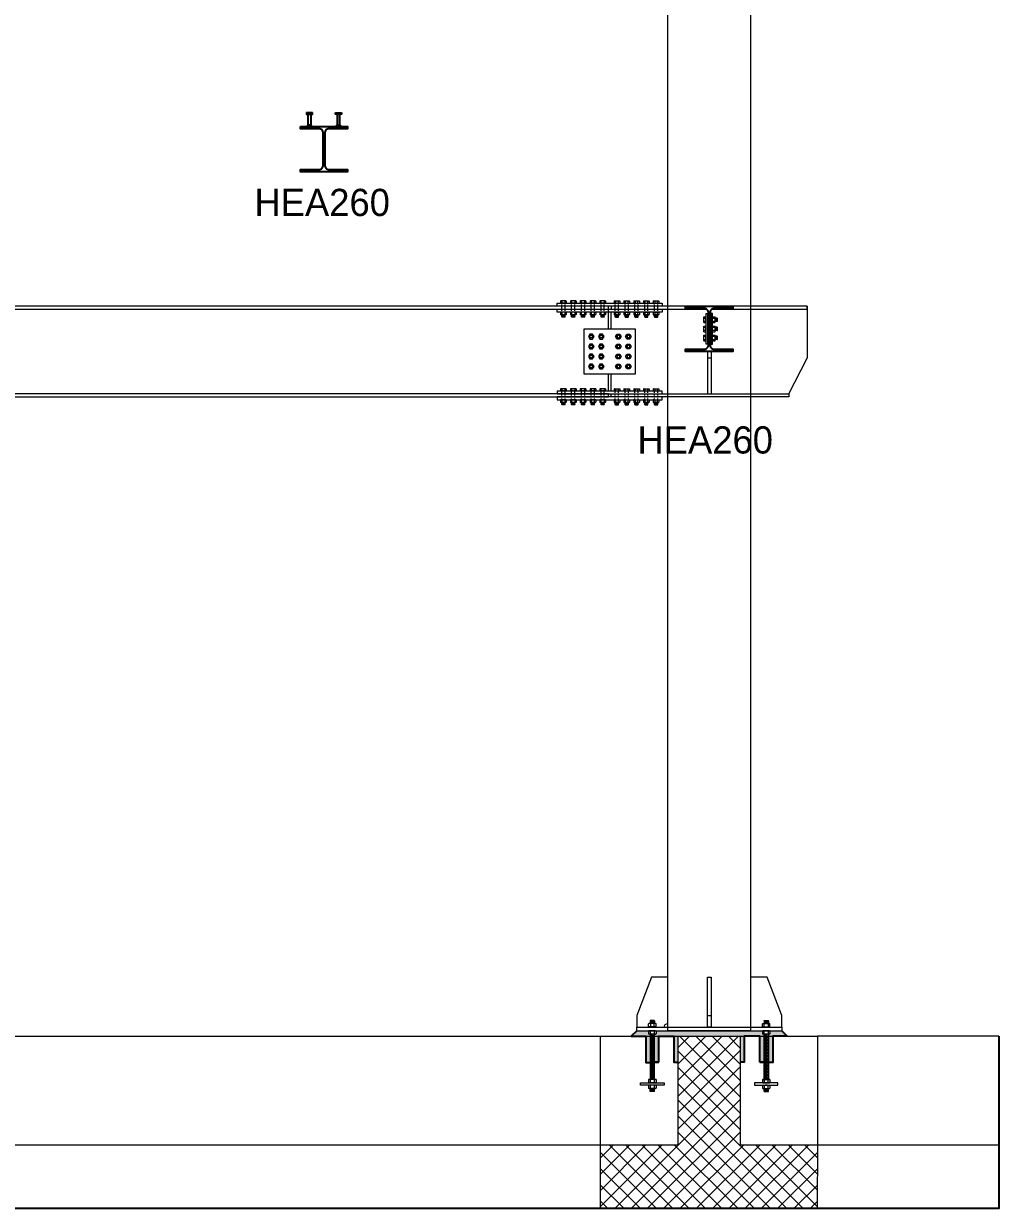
# Model space of a CAD drawing. Header units: millimetres. Extents: x -6949 to 549764, y -83146 to 127128.
# Drawn here: x 440882 to 446264, y 37576 to 44112 of the extents above; entities that cross this region are included whole.
import ezdxf

# ---------------------------------------------------------------- set-up
doc = ezdxf.new("R2010")
doc.units = ezdxf.units.MM
doc.linetypes.add('Tratto', pattern=[6.35, 3.175, -3.175])
for name, color, linetype, lineweight in [('bulloni', 5, 'Continuous', 9), ('fonda', 7, 'Continuous', 18), ('piastra', 6, 'Continuous', 18), ('S-BEAM', 5, 'Continuous', 18), ('S-COLS', 7, 'Continuous', 18), ('S20', 7, 'Continuous', 25), ('SEZIONI acciaio - Steel sections', 7, 'Continuous', 25), ('solaio2', 7, 'Continuous', 9)]:
    doc.layers.add(name, color=color, linetype=linetype, lineweight=lineweight)
doc.layers.add('PIOLO', color=4, linetype='Continuous')
doc.layers.add('quote', color=7, linetype='Continuous', lineweight=5, true_color=0x383838)
doc.styles.get("Standard").update_dxf_attribs({"font": ''})
doc.styles.get('Standard').set_extended_font_data('Bahnschrift Light')

# ---------------------------------------------------------------- blocks, each defined once
blk = doc.blocks.new('*U1572')
at = {"layer": 'bulloni'}
blk.add_lwpolyline([(-15.6, 0), (-7.8, -13.5), (7.8, -13.5), (15.6, 0), (7.8, 13.5), (-7.8, 13.5)], close=True, dxfattribs=at)
for radius in [9, 7.88]:
    blk.add_circle((0, 0), radius, dxfattribs=at)
blk = doc.blocks.new('*U1573')
at = {"color": 0, "linetype": 'ByBlock', "lineweight": -2, "transparency": 16777216}
for p in [(0, 0), (55, 0), (0, -55), (55, -55), (0, -110), (55, -110), (0, -165), (55, -165)]:
    blk.add_blockref('*U1572', p, dxfattribs=at)
blk = doc.blocks.new('*U1576')
at = {"layer": 'bulloni'}
blk.add_lwpolyline([(-15.6, 0), (-7.8, -13.5), (7.8, -13.5), (15.6, 0), (7.8, 13.5), (-7.8, 13.5)], close=True, dxfattribs=at)
for radius in [9, 7.88]:
    blk.add_circle((0, 0), radius, dxfattribs=at)
blk = doc.blocks.new('*U1577')
at = {"color": 0, "linetype": 'ByBlock', "lineweight": -2, "transparency": 16777216}
for p in [(0, 0), (55, 0), (0, -55), (55, -55), (0, -110), (55, -110), (0, -165), (55, -165)]:
    blk.add_blockref('*U1576', p, dxfattribs=at)
blk = doc.blocks.new('*U1578')
at = {"layer": 'bulloni'}
for p, q in [((-13.7, 44.3), (-15.6, 43.1)), ((-15.6, 43.1), (-15.6, 32.8)), ((15.6, 32.8), (-15.6, 32.8)), ((13.7, 44.3), (-13.7, 44.3)), ((-12.5, 32.8), (-12.5, 32.3)), ((12.5, 32.3), (-12.5, 32.3)), ((-7.8, 32.8), (-7.8, 43.1)), ((7.8, 43.1), (7.8, 32.8)), ((12.5, 32.8), (12.5, 32.3)), ((13.7, 44.3), (15.6, 43.1)), ((15.6, 43.1), (15.6, 32.8)), ((-13.7, -16.7), (-15.6, -17.9)), ((-15.6, -17.9), (-15.6, -30.4)), ((-13.7, -31.7), (-15.6, -30.4)), ((13.7, -16.7), (-13.7, -16.7)), ((13.7, -31.7), (-13.7, -31.7)), ((-9, -43.3), (-9, -31.7)), ((-8, -44.3), (-9, -43.3)), ((9, -43.3), (-9, -43.3)), ((8, -44.3), (-8, -44.3)), ((-7.8, -30.4), (-7.8, -17.9)), ((-6.5, -34.4), (6.5, -33.7)), ((-6.5, -39.4), (6.5, -38.7)), ((-5, -36.8), (5, -36.3)), ((-5, -41.8), (5, -41.3)), ((7.8, -17.9), (7.8, -30.4)), ((9, -43.3), (8, -44.3)), ((9, -43.3), (9, -31.7)), ((13.7, -16.7), (15.6, -17.9)), ((13.7, -31.7), (15.6, -30.4)), ((15.6, -17.9), (15.6, -30.4))]:
    blk.add_line(p, q, dxfattribs=at)
at = {"layer": 'bulloni', "linetype": 'Tratto'}
for points in [[(-9, -16.7), (-9, 31.3)], [(9, -16.7), (9, 31.3)]]:
    blk.add_lwpolyline(points, dxfattribs=at)
at = {"layer": 'bulloni'}
for centre, radius, start, end in [((-11.7, 37.6), 6.67, 54.26215, 125.73785), ((-10, 31.3), 1, 0, 90), ((0, 19.5), 24.8, 71.68582, 108.31418), ((11.7, 37.6), 6.67, 54.26215, 125.73785), ((10, 31.3), 1, 90, 180), ((-11.7, -23.4), 6.67, 54.26215, 125.73785), ((-11.7, -25), 6.67, 234.26215, 305.73785), ((0, -41.5), 24.8, 71.68582, 108.31418), ((0, -6.9), 24.8, 251.68582, 288.31418), ((11.7, -23.4), 6.67, 54.26215, 125.73785), ((11.7, -25), 6.67, 234.26215, 305.73785)]:
    blk.add_arc(centre, radius, start, end, dxfattribs=at)
blk = doc.blocks.new('*U1562')
at = {"color": 0, "linetype": 'ByBlock', "lineweight": -2, "transparency": 16777216}
for p in [(0, 0), (54, 0), (108, 0), (162, 0), (216, 0)]:
    blk.add_blockref('*U1578', p, dxfattribs=at)
blk = doc.blocks.new('*U1563')
at = {"layer": 'bulloni'}
for p, q in [((-13.7, 44.3), (-15.6, 43.1)), ((-15.6, 43.1), (-15.6, 32.8)), ((15.6, 32.8), (-15.6, 32.8)), ((13.7, 44.3), (-13.7, 44.3)), ((-12.5, 32.8), (-12.5, 32.3)), ((12.5, 32.3), (-12.5, 32.3)), ((-7.8, 32.8), (-7.8, 43.1)), ((7.8, 43.1), (7.8, 32.8)), ((12.5, 32.8), (12.5, 32.3)), ((13.7, 44.3), (15.6, 43.1)), ((15.6, 43.1), (15.6, 32.8)), ((-13.7, -16.7), (-15.6, -17.9)), ((-15.6, -17.9), (-15.6, -30.4)), ((-13.7, -31.7), (-15.6, -30.4)), ((13.7, -16.7), (-13.7, -16.7)), ((13.7, -31.7), (-13.7, -31.7)), ((-9, -43.3), (-9, -31.7)), ((-8, -44.3), (-9, -43.3)), ((9, -43.3), (-9, -43.3)), ((8, -44.3), (-8, -44.3)), ((-7.8, -30.4), (-7.8, -17.9)), ((-6.5, -34.4), (6.5, -33.7)), ((-6.5, -39.4), (6.5, -38.7)), ((-5, -36.8), (5, -36.3)), ((-5, -41.8), (5, -41.3)), ((7.8, -17.9), (7.8, -30.4)), ((9, -43.3), (8, -44.3)), ((9, -43.3), (9, -31.7)), ((13.7, -16.7), (15.6, -17.9)), ((13.7, -31.7), (15.6, -30.4)), ((15.6, -17.9), (15.6, -30.4))]:
    blk.add_line(p, q, dxfattribs=at)
at = {"layer": 'bulloni', "linetype": 'Tratto'}
for points in [[(-9, -16.7), (-9, 31.3)], [(9, -16.7), (9, 31.3)]]:
    blk.add_lwpolyline(points, dxfattribs=at)
at = {"layer": 'bulloni'}
for centre, radius, start, end in [((-11.7, 37.6), 6.67, 54.26215, 125.73785), ((-10, 31.3), 1, 0, 90), ((0, 19.5), 24.8, 71.68582, 108.31418), ((11.7, 37.6), 6.67, 54.26215, 125.73785), ((10, 31.3), 1, 90, 180), ((-11.7, -23.4), 6.67, 54.26215, 125.73785), ((-11.7, -25), 6.67, 234.26215, 305.73785), ((0, -41.5), 24.8, 71.68582, 108.31418), ((0, -6.9), 24.8, 251.68582, 288.31418), ((11.7, -23.4), 6.67, 54.26215, 125.73785), ((11.7, -25), 6.67, 234.26215, 305.73785)]:
    blk.add_arc(centre, radius, start, end, dxfattribs=at)
blk = doc.blocks.new('*U1569')
at = {"color": 0, "linetype": 'ByBlock', "lineweight": -2, "transparency": 16777216}
for p in [(0, 0), (54, 0), (108, 0), (162, 0), (216, 0)]:
    blk.add_blockref('*U1563', p, dxfattribs=at)
blk = doc.blocks.new('*U1579')
at = {"layer": 'bulloni'}
for p, q in [((-13.7, 44.3), (-15.6, 43.1)), ((-15.6, 43.1), (-15.6, 32.8)), ((15.6, 32.8), (-15.6, 32.8)), ((13.7, 44.3), (-13.7, 44.3)), ((-12.5, 32.8), (-12.5, 32.3)), ((12.5, 32.3), (-12.5, 32.3)), ((-7.8, 32.8), (-7.8, 43.1)), ((7.8, 43.1), (7.8, 32.8)), ((12.5, 32.8), (12.5, 32.3)), ((13.7, 44.3), (15.6, 43.1)), ((15.6, 43.1), (15.6, 32.8)), ((-13.7, -16.7), (-15.6, -17.9)), ((-15.6, -17.9), (-15.6, -30.4)), ((-13.7, -31.7), (-15.6, -30.4)), ((13.7, -16.7), (-13.7, -16.7)), ((13.7, -31.7), (-13.7, -31.7)), ((-9, -43.3), (-9, -31.7)), ((-8, -44.3), (-9, -43.3)), ((9, -43.3), (-9, -43.3)), ((8, -44.3), (-8, -44.3)), ((-7.8, -30.4), (-7.8, -17.9)), ((-6.5, -34.4), (6.5, -33.7)), ((-6.5, -39.4), (6.5, -38.7)), ((-5, -36.8), (5, -36.3)), ((-5, -41.8), (5, -41.3)), ((7.8, -17.9), (7.8, -30.4)), ((9, -43.3), (8, -44.3)), ((9, -43.3), (9, -31.7)), ((13.7, -16.7), (15.6, -17.9)), ((13.7, -31.7), (15.6, -30.4)), ((15.6, -17.9), (15.6, -30.4))]:
    blk.add_line(p, q, dxfattribs=at)
at = {"layer": 'bulloni', "linetype": 'Tratto'}
for points in [[(-9, -16.7), (-9, 31.3)], [(9, -16.7), (9, 31.3)]]:
    blk.add_lwpolyline(points, dxfattribs=at)
at = {"layer": 'bulloni'}
for centre, radius, start, end in [((-11.7, 37.6), 6.67, 54.26215, 125.73785), ((-10, 31.3), 1, 0, 90), ((0, 19.5), 24.8, 71.68582, 108.31418), ((11.7, 37.6), 6.67, 54.26215, 125.73785), ((10, 31.3), 1, 90, 180), ((-11.7, -23.4), 6.67, 54.26215, 125.73785), ((-11.7, -25), 6.67, 234.26215, 305.73785), ((0, -41.5), 24.8, 71.68582, 108.31418), ((0, -6.9), 24.8, 251.68582, 288.31418), ((11.7, -23.4), 6.67, 54.26215, 125.73785), ((11.7, -25), 6.67, 234.26215, 305.73785)]:
    blk.add_arc(centre, radius, start, end, dxfattribs=at)
blk = doc.blocks.new('*U1580')
at = {"color": 0, "linetype": 'ByBlock', "lineweight": -2, "transparency": 16777216}
for p in [(0, 0), (54, 0), (108, 0), (162, 0), (216, 0)]:
    blk.add_blockref('*U1579', p, dxfattribs=at)
blk = doc.blocks.new('*U1571')
at = {"layer": 'bulloni'}
for p, q in [((-13.7, 44.3), (-15.6, 43.1)), ((-15.6, 43.1), (-15.6, 32.8)), ((15.6, 32.8), (-15.6, 32.8)), ((13.7, 44.3), (-13.7, 44.3)), ((-12.5, 32.8), (-12.5, 32.3)), ((12.5, 32.3), (-12.5, 32.3)), ((-7.8, 32.8), (-7.8, 43.1)), ((7.8, 43.1), (7.8, 32.8)), ((12.5, 32.8), (12.5, 32.3)), ((13.7, 44.3), (15.6, 43.1)), ((15.6, 43.1), (15.6, 32.8)), ((-13.7, -16.7), (-15.6, -17.9)), ((-15.6, -17.9), (-15.6, -30.4)), ((-13.7, -31.7), (-15.6, -30.4)), ((13.7, -16.7), (-13.7, -16.7)), ((13.7, -31.7), (-13.7, -31.7)), ((-9, -43.3), (-9, -31.7)), ((-8, -44.3), (-9, -43.3)), ((9, -43.3), (-9, -43.3)), ((8, -44.3), (-8, -44.3)), ((-7.8, -30.4), (-7.8, -17.9)), ((-6.5, -34.4), (6.5, -33.7)), ((-6.5, -39.4), (6.5, -38.7)), ((-5, -36.8), (5, -36.3)), ((-5, -41.8), (5, -41.3)), ((7.8, -17.9), (7.8, -30.4)), ((9, -43.3), (8, -44.3)), ((9, -43.3), (9, -31.7)), ((13.7, -16.7), (15.6, -17.9)), ((13.7, -31.7), (15.6, -30.4)), ((15.6, -17.9), (15.6, -30.4))]:
    blk.add_line(p, q, dxfattribs=at)
at = {"layer": 'bulloni', "linetype": 'Tratto'}
for points in [[(-9, -16.7), (-9, 31.3)], [(9, -16.7), (9, 31.3)]]:
    blk.add_lwpolyline(points, dxfattribs=at)
at = {"layer": 'bulloni'}
for centre, radius, start, end in [((-11.7, 37.6), 6.67, 54.26215, 125.73785), ((-10, 31.3), 1, 0, 90), ((0, 19.5), 24.8, 71.68582, 108.31418), ((11.7, 37.6), 6.67, 54.26215, 125.73785), ((10, 31.3), 1, 90, 180), ((-11.7, -23.4), 6.67, 54.26215, 125.73785), ((-11.7, -25), 6.67, 234.26215, 305.73785), ((0, -41.5), 24.8, 71.68582, 108.31418), ((0, -6.9), 24.8, 251.68582, 288.31418), ((11.7, -23.4), 6.67, 54.26215, 125.73785), ((11.7, -25), 6.67, 234.26215, 305.73785)]:
    blk.add_arc(centre, radius, start, end, dxfattribs=at)
blk = doc.blocks.new('*U1570')
at = {"color": 0, "linetype": 'ByBlock', "lineweight": -2, "transparency": 16777216}
for p in [(0, 0), (54, 0), (108, 0), (162, 0), (216, 0)]:
    blk.add_blockref('*U1571', p, dxfattribs=at)
blk = doc.blocks.new('dbcjd')
at = {"layer": 'bulloni'}
for p, q in [((12712.1, -46901.9), (12713.1, -46900.9)), ((12712.1, -46917.9), (12712.1, -46901.9)), ((12713.1, -46918.9), (12712.1, -46917.9)), ((12713.1, -46900.9), (12724.8, -46900.9)), ((12713.1, -46918.9), (12713.1, -46900.9)), ((12713.1, -46918.9), (12724.8, -46918.9)), ((12714.6, -46904.9), (12715.2, -46914.9)), ((12717, -46903.4), (12717.8, -46916.4)), ((12719.6, -46904.9), (12720.2, -46914.9)), ((12722, -46903.4), (12722.8, -46916.4)), ((12724.8, -46896.2), (12726, -46894.3)), ((12724.8, -46923.6), (12724.8, -46896.2)), ((12724.8, -46923.6), (12726, -46925.5)), ((12738.5, -46894.3), (12726, -46894.3)), ((12726, -46902.1), (12738.5, -46902.1)), ((12738.5, -46917.7), (12726, -46917.7)), ((12738.5, -46925.5), (12726, -46925.5)), ((12739.8, -46896.2), (12738.5, -46894.3)), ((12739.8, -46923.6), (12738.5, -46925.5)), ((12739.8, -46923.6), (12739.8, -46896.2)), ((12775.8, -46922.4), (12775.8, -46897.4)), ((12776.3, -46897.4), (12775.8, -46897.4)), ((12776.3, -46922.4), (12775.8, -46922.4)), ((12776.3, -46925.5), (12776.3, -46894.3)), ((12786.5, -46894.3), (12776.3, -46894.3)), ((12776.3, -46902.1), (12786.5, -46902.1)), ((12786.5, -46917.7), (12776.3, -46917.7)), ((12786.5, -46925.5), (12776.3, -46925.5)), ((12787.8, -46896.2), (12786.5, -46894.3)), ((12787.8, -46923.6), (12786.5, -46925.5)), ((12787.8, -46923.6), (12787.8, -46896.2)), ((12712.1, -46951.9), (12713.1, -46950.9)), ((12712.1, -46967.9), (12712.1, -46951.9)), ((12713.1, -46968.9), (12712.1, -46967.9)), ((12713.1, -46950.9), (12724.8, -46950.9)), ((12713.1, -46968.9), (12713.1, -46950.9)), ((12713.1, -46968.9), (12724.8, -46968.9)), ((12714.6, -46954.9), (12715.2, -46964.9)), ((12717, -46953.4), (12717.8, -46966.4)), ((12719.6, -46954.9), (12720.2, -46964.9)), ((12722, -46953.4), (12722.8, -46966.4)), ((12724.8, -46946.2), (12726, -46944.3)), ((12724.8, -46973.6), (12724.8, -46946.2)), ((12724.8, -46973.6), (12726, -46975.5)), ((12738.5, -46944.3), (12726, -46944.3)), ((12726, -46952.1), (12738.5, -46952.1)), ((12738.5, -46967.7), (12726, -46967.7)), ((12738.5, -46975.5), (12726, -46975.5)), ((12739.8, -46946.2), (12738.5, -46944.3)), ((12739.8, -46973.6), (12738.5, -46975.5)), ((12739.8, -46973.6), (12739.8, -46946.2)), ((12775.8, -46972.4), (12775.8, -46947.4)), ((12776.3, -46947.4), (12775.8, -46947.4)), ((12776.3, -46972.4), (12775.8, -46972.4)), ((12776.3, -46975.5), (12776.3, -46944.3)), ((12786.5, -46944.3), (12776.3, -46944.3)), ((12776.3, -46952.1), (12786.5, -46952.1)), ((12786.5, -46967.7), (12776.3, -46967.7)), ((12786.5, -46975.5), (12776.3, -46975.5)), ((12787.8, -46946.2), (12786.5, -46944.3)), ((12787.8, -46973.6), (12786.5, -46975.5)), ((12787.8, -46973.6), (12787.8, -46946.2)), ((12712.1, -47001.9), (12713.1, -47000.9)), ((12712.1, -47017.9), (12712.1, -47001.9)), ((12713.1, -47018.9), (12712.1, -47017.9)), ((12713.1, -47000.9), (12724.8, -47000.9)), ((12713.1, -47018.9), (12713.1, -47000.9)), ((12713.1, -47018.9), (12724.8, -47018.9)), ((12714.6, -47004.9), (12715.2, -47014.9)), ((12717, -47003.4), (12717.8, -47016.4)), ((12719.6, -47004.9), (12720.2, -47014.9)), ((12722, -47003.4), (12722.8, -47016.4)), ((12724.8, -46996.2), (12726, -46994.3)), ((12724.8, -47023.6), (12724.8, -46996.2)), ((12724.8, -47023.6), (12726, -47025.5)), ((12738.5, -46994.3), (12726, -46994.3)), ((12726, -47002.1), (12738.5, -47002.1)), ((12738.5, -47017.7), (12726, -47017.7)), ((12738.5, -47025.5), (12726, -47025.5)), ((12739.8, -46996.2), (12738.5, -46994.3)), ((12739.8, -47023.6), (12738.5, -47025.5)), ((12739.8, -47023.6), (12739.8, -46996.2)), ((12775.8, -47022.4), (12775.8, -46997.4)), ((12776.3, -46997.4), (12775.8, -46997.4)), ((12776.3, -47022.4), (12775.8, -47022.4)), ((12776.3, -47025.5), (12776.3, -46994.3)), ((12786.5, -46994.3), (12776.3, -46994.3)), ((12776.3, -47002.1), (12786.5, -47002.1)), ((12786.5, -47017.7), (12776.3, -47017.7)), ((12786.5, -47025.5), (12776.3, -47025.5)), ((12787.8, -46996.2), (12786.5, -46994.3)), ((12787.8, -47023.6), (12786.5, -47025.5)), ((12787.8, -47023.6), (12787.8, -46996.2))]:
    blk.add_line(p, q, dxfattribs=at)
at = {"layer": 'bulloni', "linetype": 'Tratto'}
for points in [[(12739.8, -46900.9), (12774.8, -46900.9)], [(12739.8, -46918.9), (12774.8, -46918.9)], [(12739.8, -46950.9), (12774.8, -46950.9)], [(12739.8, -46968.9), (12774.8, -46968.9)], [(12739.8, -47000.9), (12774.8, -47000.9)], [(12739.8, -47018.9), (12774.8, -47018.9)]]:
    blk.add_lwpolyline(points, dxfattribs=at)
at = {"layer": 'bulloni'}
for centre, radius, start, end in [((12731.4, -46898.2), 6.67, 144.26215, 215.73785), ((12749.6, -46909.9), 24.8, 161.68582, 198.31418), ((12731.4, -46921.6), 6.67, 144.26215, 215.73785), ((12733.1, -46898.2), 6.67, 324.26215, 35.73785), ((12715, -46909.9), 24.8, 341.68582, 18.31418), ((12733.1, -46921.6), 6.67, 324.26215, 35.73785), ((12774.8, -46899.9), 1, 270, 0), ((12774.8, -46919.9), 1, 0, 90), ((12781.1, -46898.2), 6.67, 324.26215, 35.73785), ((12763, -46909.9), 24.8, 341.68582, 18.31418), ((12781.1, -46921.6), 6.67, 324.26215, 35.73785), ((12731.4, -46948.2), 6.67, 144.26215, 215.73785), ((12749.6, -46959.9), 24.8, 161.68582, 198.31418), ((12731.4, -46971.6), 6.67, 144.26215, 215.73785), ((12733.1, -46948.2), 6.67, 324.26215, 35.73785), ((12715, -46959.9), 24.8, 341.68582, 18.31418), ((12733.1, -46971.6), 6.67, 324.26215, 35.73785), ((12774.8, -46949.9), 1, 270, 0), ((12774.8, -46969.9), 1, 0, 90), ((12781.1, -46948.2), 6.67, 324.26215, 35.73785), ((12763, -46959.9), 24.8, 341.68582, 18.31418), ((12781.1, -46971.6), 6.67, 324.26215, 35.73785), ((12731.4, -46998.2), 6.67, 144.26215, 215.73785), ((12749.6, -47009.9), 24.8, 161.68582, 198.31418), ((12731.4, -47021.6), 6.67, 144.26215, 215.73785), ((12733.1, -46998.2), 6.67, 324.26215, 35.73785), ((12715, -47009.9), 24.8, 341.68582, 18.31418), ((12733.1, -47021.6), 6.67, 324.26215, 35.73785), ((12774.8, -46999.9), 1, 270, 0), ((12774.8, -47019.9), 1, 0, 90), ((12781.1, -46998.2), 6.67, 324.26215, 35.73785), ((12763, -47009.9), 24.8, 341.68582, 18.31418), ((12781.1, -47021.6), 6.67, 324.26215, 35.73785)]:
    blk.add_arc(centre, radius, start, end, dxfattribs=at)
blk = doc.blocks.new('*U1588')
at = {"layer": 'bulloni'}
for p, q in [((-8.7, -0.3), (8.7, 0.7)), ((-6.7, 6.9), (6.7, 6.2)), ((-6.7, 3.2), (6.7, 3.9)), ((-8.7, -6.9), (8.7, -6)), ((-6.7, -3.5), (6.7, -2.8))]:
    blk.add_line(p, q, dxfattribs=at)
blk = doc.blocks.new('*U1589')
at = {"color": 0, "linetype": 'ByBlock', "lineweight": -2, "transparency": 16777216}
for p in [(0, 227.5), (0, 210), (0, 192.5), (0, 175), (0, 157.5), (0, 140), (0, 122.5), (0, 105), (0, 87.5), (0, 70), (0, 52.5), (0, 35), (0, 17.5), (0, 0)]:
    blk.add_blockref('*U1588', p, dxfattribs=at)
blk = doc.blocks.new('*U1593')
at = {"layer": 'bulloni'}
for p, q in [((-8.7, -0.3), (8.7, 0.7)), ((-6.7, 6.9), (6.7, 6.2)), ((-6.7, 3.2), (6.7, 3.9)), ((-8.7, -6.9), (8.7, -6)), ((-6.7, -3.5), (6.7, -2.8))]:
    blk.add_line(p, q, dxfattribs=at)
blk = doc.blocks.new('*U1594')
at = {"color": 0, "linetype": 'ByBlock', "lineweight": -2, "transparency": 16777216}
for p in [(0, 227.5), (0, 210), (0, 192.5), (0, 175), (0, 157.5), (0, 140), (0, 122.5), (0, 105), (0, 87.5), (0, 70), (0, 52.5), (0, 35), (0, 17.5), (0, 0)]:
    blk.add_blockref('*U1593', p, dxfattribs=at)
blk = doc.blocks.new('DD')
at = {"layer": 'PIOLO'}
blk.add_lwpolyline([(49540.9, -39710.5), (49511.2, -39710.5, 0.414214), (49510.2, -39711.5), (49510.2, -39718.5), (49541.9, -39718.5), (49541.9, -39711.5, 0.414214)], format="xyb", close=True, dxfattribs=at)
for points in [[(49518.1, -39718.5), (49534, -39718.5), (49534, -39778.5), (49518.1, -39778.5)], [(49515.5, -39785.5), (49536.5, -39785.5), (49536.5, -39780.5), (49534.5, -39778.5), (49517.5, -39778.5), (49515.5, -39780.5)]]:
    blk.add_lwpolyline(points, close=True, dxfattribs=at)

msp = doc.modelspace()

# ---------------------------------------------------------------- hatches: boundary and pattern name
h = msp.add_hatch()
h.set_pattern_fill('AR-SAND', color=256, scale=0.18, angle=48)
h.set_pattern_definition([(85.5, (427134.833, 92601.2614), (-6.73940185, 5.6806349), [0, -6.94944, 0, -7.7724, 0, -7.4295]), (55.5, (427134.833, 92601.261), (-4.1744714, 14.6467893), [0, -3.74904, 0, -6.26364, 0, -2.4003]), (15.5, (427131.07, 92597.082), (9.507765, 10.5981039), [0, -2.286, 0, -8.2296, 0, -10.7442]), (5.5, (427131.07, 92597.082), (6.214504, 12.8988335), [0, -1.143, 0, -5.39496, 0, -6.1722])])
edge = h.paths.add_edge_path()
edge.add_arc((444962.6, 38545.7), 8.9, 234.26215, 238.46581, ccw=False)
edge.add_line((444957.4, 38538.5), (444957.4, 38554.1))
edge.add_arc((444962.6, 38546.9), 8.9, 121.53419, 125.73785, ccw=False)
edge.add_line((444957.9, 38554.5), (444959.9, 38555.8))
edge.add_line((444959.9, 38555.8), (444838.7, 38555.8))
edge.add_line((444838.7, 38555.8), (444838.7, 38525.8))
edge.add_line((444838.7, 38525.8), (444942.2, 38525.8))
edge.add_line((444942.2, 38525.8), (444942.2, 38381.8))
edge.add_line((444942.2, 38381.8), (444966.2, 38381.8))
edge.add_line((444966.2, 38381.8), (444966.2, 38536.8))
edge.add_line((444966.2, 38536.8), (444959.9, 38536.8))
edge.add_line((444959.9, 38536.8), (444957.9, 38538.1))
edge = h.paths.add_edge_path()
edge.add_line((445014.2, 38525.8), (445093.9, 38525.8))
edge.add_line((445093.9, 38525.8), (445063.9, 38555.8))
edge.add_line((445063.9, 38555.8), (444996.5, 38555.8))
edge.add_line((444996.5, 38555.8), (444998.4, 38554.5))
edge.add_arc((444993.8, 38546.9), 8.9, 54.26215, 58.46581, ccw=False)
edge.add_line((444999, 38554.1), (444999, 38538.5))
edge.add_arc((444993.8, 38545.7), 8.9, 301.53419, 305.73785, ccw=False)
edge.add_line((444998.4, 38538.1), (444996.5, 38536.8))
edge.add_line((444996.5, 38536.8), (444990.2, 38536.8))
edge.add_line((444990.2, 38536.8), (444990.2, 38381.1))
edge.add_line((444990.2, 38381.1), (445014.2, 38381.1))
edge.add_line((445014.2, 38381.1), (445014.2, 38525.8))
h.paths.add_polyline_path([(444838.7, 38555.8), (444801.9, 38555.8), (444801.9, 38525.8), (444838.7, 38525.8)], flags=17)
h.paths.add_polyline_path([(444526, 38555.8), (444493.4, 38555.8), (444493.4, 38525.8), (444526, 38525.8)], flags=17)
edge = h.paths.add_edge_path()
edge.add_line((444337.7, 38536.8), (444331.4, 38536.8))
edge.add_line((444331.4, 38536.8), (444329.4, 38538.1))
edge.add_arc((444334.1, 38545.7), 8.9, 234.26215, 238.46581, ccw=False)
edge.add_line((444328.9, 38538.5), (444328.9, 38554.1))
edge.add_arc((444334.1, 38546.9), 8.9, 121.53419, 125.73785, ccw=False)
edge.add_line((444329.4, 38554.5), (444331.4, 38555.8))
edge.add_line((444331.4, 38555.8), (444263.9, 38555.8))
edge.add_line((444263.9, 38555.8), (444233.9, 38525.8))
edge.add_line((444233.9, 38525.8), (444313.7, 38525.8))
edge.add_line((444313.7, 38525.8), (444313.7, 38381.1))
edge.add_line((444313.7, 38381.1), (444337.7, 38381.1))
edge.add_line((444337.7, 38381.1), (444337.7, 38536.8))
edge = h.paths.add_edge_path()
edge.add_line((444385.7, 38525.8), (444493.4, 38525.8))
edge.add_line((444493.4, 38525.8), (444493.4, 38555.8))
edge.add_line((444493.4, 38555.8), (444368, 38555.8))
edge.add_line((444368, 38555.8), (444369.9, 38554.5))
edge.add_arc((444365.3, 38546.9), 8.9, 54.26215, 58.46581, ccw=False)
edge.add_line((444370.5, 38554.1), (444370.5, 38538.5))
edge.add_arc((444365.3, 38545.7), 8.9, 301.53419, 305.73785, ccw=False)
edge.add_line((444369.9, 38538.1), (444368, 38536.8))
edge.add_line((444368, 38536.8), (444361.7, 38536.8))
edge.add_line((444361.7, 38536.8), (444361.7, 38381.8))
edge.add_line((444361.7, 38381.8), (444385.7, 38381.8))
edge.add_line((444385.7, 38381.8), (444385.7, 38525.8))
h.paths.add_polyline_path([(444493, 38381.8), (444493, 38525.8), (444583.9, 38525.8), (444583.9, 38555.8), (444526, 38555.8), (444526, 38525.8), (444469.2, 38525.8), (444469.2, 38381.8)])
h.paths.add_polyline_path([(444834.8, 38525.8), (444834.8, 38381.8), (444855.7, 38381.8), (444855.7, 38525.8), (444801.9, 38525.8), (444801.9, 38555.8), (444583.9, 38555.8), (444583.9, 38525.8)])
at = {"layer": 'fonda'}
h = msp.add_hatch(dxfattribs=at)
h.set_pattern_fill('ANSI37', color=256, scale=20)
h.set_pattern_definition([(45, (395809.76, 74464.18), (-44.90128, 44.90128), []), (135, (395809.76, 74464.18), (-44.90128, -44.90128), [])])
h.paths.add_polyline_path([(445261, 37926.1), (444834.8, 37927.3), (444834.8, 38525.8), (444493, 38525.8), (444493, 37926.4), (444063.9, 37926.4), (444063.9, 37925.8), (444063.9, 37576.3), (445260, 37576.3)])

# ---------------------------------------------------------------- linework, layer by layer
msp.add_lwpolyline([(409063.9, 38526.3), (409063.9, 37576.3), (446263.9, 37576.3), (446263.9, 38525.8)])
at = {"layer": 'bulloni'}
for p, q in [((444331.4, 38595.8), (444328.9, 38594.1)), ((444328.9, 38578.5), (444328.9, 38594.1)), ((444331.4, 38576.8), (444328.9, 38578.5)), ((444367.9, 38595.8), (444331.4, 38595.8)), ((444367.9, 38576.8), (444331.4, 38576.8)), ((444339, 38612.5), (444337.7, 38611.2)), ((444337.7, 38611.2), (444337.7, 38595.8)), ((444361.7, 38611.2), (444337.7, 38611.2)), ((444361.7, 38575.8), (444337.7, 38575.8)), ((444360.3, 38612.5), (444339, 38612.5)), ((444339.3, 38594.1), (444339.3, 38578.5)), ((444341, 38605.1), (444358.3, 38604.1)), ((444341, 38598.4), (444358.3, 38597.4)), ((444343, 38608.3), (444356.3, 38607.5)), ((444343, 38601.6), (444356.3, 38600.9)), ((444360, 38578.5), (444360, 38594.1)), ((444361.7, 38611.2), (444360.3, 38612.5)), ((444361.7, 38611.2), (444361.7, 38595.8)), ((444367.9, 38595.8), (444370.4, 38594.1)), ((444367.9, 38576.8), (444370.4, 38578.5)), ((444370.4, 38578.5), (444370.4, 38594.1)), ((444959.9, 38595.8), (444957.4, 38594.1)), ((444957.4, 38578.5), (444957.4, 38594.1)), ((444959.9, 38576.8), (444957.4, 38578.5)), ((444959.9, 38595.8), (444996.4, 38595.8)), ((444959.9, 38576.8), (444996.4, 38576.8)), ((444966.2, 38611.2), (444967.5, 38612.5)), ((444966.2, 38611.2), (444966.2, 38595.8)), ((444966.2, 38611.2), (444990.2, 38611.2)), ((444967.5, 38612.5), (444988.8, 38612.5)), ((444967.8, 38578.5), (444967.8, 38594.1)), ((444986.8, 38605.1), (444969.5, 38604.1)), ((444986.8, 38598.4), (444969.5, 38597.4)), ((444984.8, 38608.3), (444971.5, 38607.5)), ((444984.8, 38601.6), (444971.5, 38600.9)), ((444988.5, 38594.1), (444988.5, 38578.5)), ((444988.8, 38612.5), (444990.2, 38611.2)), ((444990.2, 38611.2), (444990.2, 38595.8)), ((444996.4, 38595.8), (444998.9, 38594.1)), ((444996.4, 38576.8), (444998.9, 38578.5)), ((444998.9, 38578.5), (444998.9, 38594.1)), ((444331.4, 38555.8), (444328.9, 38554.1)), ((444328.9, 38554.1), (444328.9, 38538.5)), ((444331.4, 38536.8), (444328.9, 38538.5)), ((444367.9, 38555.8), (444331.4, 38555.8)), ((444367.9, 38536.8), (444331.4, 38536.8)), ((444337.7, 38536.8), (444337.7, 38287.8)), ((444339.3, 38538.5), (444339.3, 38554.1)), ((444360, 38554.1), (444360, 38538.5)), ((444361.7, 38287.8), (444361.7, 38536.8)), ((444367.9, 38555.8), (444370.4, 38554.1)), ((444367.9, 38536.8), (444370.4, 38538.5)), ((444370.4, 38554.1), (444370.4, 38538.5)), ((444959.9, 38555.8), (444957.4, 38554.1)), ((444957.4, 38554.1), (444957.4, 38538.5)), ((444959.9, 38536.8), (444957.4, 38538.5)), ((444996.4, 38555.8), (444959.9, 38555.8)), ((444996.4, 38536.8), (444959.9, 38536.8)), ((444966.2, 38287.8), (444966.2, 38536.8)), ((444967.8, 38538.5), (444967.8, 38554.1)), ((444988.5, 38554.1), (444988.5, 38538.5)), ((444990.2, 38536.8), (444990.2, 38287.8)), ((444996.4, 38555.8), (444998.9, 38554.1)), ((444996.4, 38536.8), (444998.9, 38538.5)), ((444998.9, 38554.1), (444998.9, 38538.5)), ((444331.4, 38287.8), (444328.9, 38286.1)), ((444328.9, 38286.1), (444328.9, 38270.5)), ((444331.4, 38268.8), (444328.9, 38270.5)), ((444331.4, 38255.8), (444328.9, 38254.1)), ((444328.9, 38254.1), (444328.9, 38238.5)), ((444331.4, 38236.8), (444328.9, 38238.5)), ((444367.9, 38287.8), (444331.4, 38287.8)), ((444367.9, 38268.8), (444331.4, 38268.8)), ((444367.9, 38255.8), (444331.4, 38255.8)), ((444367.9, 38236.8), (444331.4, 38236.8)), ((444337.7, 38221.5), (444337.7, 38236.8)), ((444339.3, 38270.5), (444339.3, 38286.1)), ((444339.3, 38238.5), (444339.3, 38254.1)), ((444360, 38286.1), (444360, 38270.5)), ((444360, 38254.1), (444360, 38238.5)), ((444361.7, 38221.5), (444361.7, 38236.8)), ((444367.9, 38287.8), (444370.4, 38286.1)), ((444367.9, 38268.8), (444370.4, 38270.5)), ((444367.9, 38255.8), (444370.4, 38254.1)), ((444367.9, 38236.8), (444370.4, 38238.5)), ((444370.4, 38286.1), (444370.4, 38270.5)), ((444370.4, 38254.1), (444370.4, 38238.5)), ((444959.9, 38287.8), (444957.4, 38286.1)), ((444957.4, 38286.1), (444957.4, 38270.5)), ((444959.9, 38268.8), (444957.4, 38270.5)), ((444959.9, 38255.8), (444957.4, 38254.1)), ((444957.4, 38254.1), (444957.4, 38238.5)), ((444959.9, 38236.8), (444957.4, 38238.5)), ((444959.9, 38287.8), (444996.4, 38287.8)), ((444959.9, 38268.8), (444996.4, 38268.8)), ((444959.9, 38255.8), (444996.4, 38255.8)), ((444959.9, 38236.8), (444996.4, 38236.8)), ((444966.2, 38221.5), (444966.2, 38236.8)), ((444967.8, 38286.1), (444967.8, 38270.5)), ((444967.8, 38254.1), (444967.8, 38238.5)), ((444988.5, 38270.5), (444988.5, 38286.1)), ((444988.5, 38238.5), (444988.5, 38254.1)), ((444990.2, 38221.5), (444990.2, 38236.8)), ((444996.4, 38287.8), (444998.9, 38286.1)), ((444996.4, 38268.8), (444998.9, 38270.5)), ((444996.4, 38255.8), (444998.9, 38254.1)), ((444996.4, 38236.8), (444998.9, 38238.5)), ((444998.9, 38286.1), (444998.9, 38270.5)), ((444998.9, 38254.1), (444998.9, 38238.5)), ((444339, 38220.1), (444337.7, 38221.5)), ((444361.7, 38221.5), (444337.7, 38221.5)), ((444360.3, 38220.1), (444339, 38220.1)), ((444341, 38234.3), (444358.3, 38235.2)), ((444341, 38227.6), (444358.3, 38228.6)), ((444343, 38231), (444356.3, 38231.8)), ((444343, 38224.4), (444356.3, 38225.1)), ((444361.7, 38221.5), (444360.3, 38220.1)), ((444966.2, 38221.5), (444967.5, 38220.1)), ((444966.2, 38221.5), (444990.2, 38221.5)), ((444967.5, 38220.1), (444988.8, 38220.1)), ((444986.8, 38234.3), (444969.5, 38235.2)), ((444986.8, 38227.6), (444969.5, 38228.6)), ((444984.8, 38231), (444971.5, 38231.8)), ((444984.8, 38224.4), (444971.5, 38225.1)), ((444988.8, 38220.1), (444990.2, 38221.5))]:
    msp.add_line(p, q, dxfattribs=at)
for points in [[(444284.7, 38268.8), (444414.7, 38268.8), (444414.7, 38255.8), (444284.7, 38255.8), (444284.7, 38268.8)], [(445043.2, 38268.8), (444913.2, 38268.8), (444913.2, 38255.8), (445043.2, 38255.8), (445043.2, 38268.8)]]:
    msp.add_lwpolyline(points, dxfattribs=at)
for centre, radius, start, end in [((444334.1, 38586.9), 8.9, 54.26215, 125.73785), ((444334.1, 38585.7), 8.9, 234.26215, 305.73785), ((444349.7, 38562.7), 33.1, 71.68582, 108.31418), ((444349.7, 38609.9), 33.1, 251.68582, 288.31418), ((444365.2, 38586.9), 8.9, 54.26215, 125.73785), ((444365.2, 38585.7), 8.9, 234.26215, 305.73785), ((444962.6, 38586.9), 8.9, 54.26215, 125.73785), ((444962.6, 38585.7), 8.9, 234.26215, 305.73785), ((444978.2, 38562.7), 33.1, 71.68582, 108.31418), ((444978.2, 38609.9), 33.1, 251.68582, 288.31418), ((444993.7, 38586.9), 8.9, 54.26215, 125.73785), ((444993.7, 38585.7), 8.9, 234.26215, 305.73785), ((444334.1, 38546.9), 8.9, 54.26215, 125.73785), ((444334.1, 38545.7), 8.9, 234.26215, 305.73785), ((444349.7, 38522.7), 33.1, 71.68582, 108.31418), ((444349.7, 38569.9), 33.1, 251.68582, 288.31418), ((444365.2, 38546.9), 8.9, 54.26215, 125.73785), ((444365.2, 38545.7), 8.9, 234.26215, 305.73785), ((444962.6, 38546.9), 8.9, 54.26215, 125.73785), ((444962.6, 38545.7), 8.9, 234.26215, 305.73785), ((444978.2, 38522.7), 33.1, 71.68582, 108.31418), ((444978.2, 38569.9), 33.1, 251.68582, 288.31418), ((444993.7, 38546.9), 8.9, 54.26215, 125.73785), ((444993.7, 38545.7), 8.9, 234.26215, 305.73785), ((444334.1, 38278.9), 8.9, 54.26215, 125.73785), ((444334.1, 38277.7), 8.9, 234.26215, 305.73785), ((444334.1, 38246.9), 8.9, 54.26215, 125.73785), ((444334.1, 38245.7), 8.9, 234.26215, 305.73785), ((444349.7, 38254.7), 33.1, 71.68582, 108.31418), ((444349.7, 38301.9), 33.1, 251.68582, 288.31418), ((444349.7, 38222.7), 33.1, 71.68582, 108.31418), ((444349.7, 38269.9), 33.1, 251.68582, 288.31418), ((444365.2, 38278.9), 8.9, 54.26215, 125.73785), ((444365.2, 38277.7), 8.9, 234.26215, 305.73785), ((444365.2, 38246.9), 8.9, 54.26215, 125.73785), ((444365.2, 38245.7), 8.9, 234.26215, 305.73785), ((444962.6, 38278.9), 8.9, 54.26215, 125.73785), ((444962.6, 38277.7), 8.9, 234.26215, 305.73785), ((444962.6, 38246.9), 8.9, 54.26215, 125.73785), ((444962.6, 38245.7), 8.9, 234.26215, 305.73785), ((444978.2, 38254.7), 33.1, 71.68582, 108.31418), ((444978.2, 38301.9), 33.1, 251.68582, 288.31418), ((444978.2, 38222.7), 33.1, 71.68582, 108.31418), ((444978.2, 38269.9), 33.1, 251.68582, 288.31418), ((444993.7, 38278.9), 8.9, 54.26215, 125.73785), ((444993.7, 38277.7), 8.9, 234.26215, 305.73785), ((444993.7, 38246.9), 8.9, 54.26215, 125.73785), ((444993.7, 38245.7), 8.9, 234.26215, 305.73785)]:
    msp.add_arc(centre, radius, start, end, dxfattribs=at)
at = {"layer": 'fonda'}
for points in [[(444063.9, 37926.4), (444063.9, 37926.4), (444063.9, 38525.8), (445261, 38525.8), (445261, 37925.8), (445261, 37925.8)], [(446261, 38525.8), (445261, 38525.8), (445261, 37925.8), (446261, 37925.8), (446261, 38525.8)], [(445198.5, 37926.3), (446263.9, 37926.3), (446263.9, 37576.3), (409063.9, 37576.3), (409063.9, 37926.3), (410063.9, 37926.3)], [(436761, 37926.3), (444063.9, 37926.3)]]:
    msp.add_lwpolyline(points, dxfattribs=at)
msp.add_lwpolyline([(444493, 37926.4), (444493, 38525.8), (444834.8, 38525.8), (444834.8, 37927.3), (445261, 37926.1), (445260, 37576.3), (444063.9, 37576.3), (444063.9, 37926.4)], close=True, dxfattribs=at)
at = {"layer": 'piastra'}
for p in [(445205, 42553.5), (445103.3, 42069.5)]:
    msp.add_line(p, (445205, 42266.2), dxfattribs=at)
for points in [[(444404.9, 42553.5), (443825.9, 42553.5), (443825.9, 42569.5), (444404.9, 42569.5)], [(444404.9, 42521.5), (443825.9, 42521.5), (443825.9, 42537.5), (444404.9, 42537.5)], [(444646.4, 42513.5), (444653.9, 42513.5), (444653.9, 42343.5), (444646.4, 42343.5)], [(444660.2, 42513.5), (444653.9, 42513.5), (444653.9, 42343.5), (444660.2, 42343.5)], [(444673.9, 42513.5), (444667.7, 42513.5), (444667.7, 42343.5), (444673.9, 42343.5)], [(444681.4, 42513.5), (444673.9, 42513.5), (444673.9, 42343.5), (444681.4, 42343.5)], [(444257.9, 42426), (443972.9, 42426), (443972.9, 42181), (444257.9, 42181)], [(444404.9, 42085.5), (443825.9, 42085.5), (443825.9, 42069.5), (444404.9, 42069.5)], [(444404.9, 42053.5), (443825.9, 42053.5), (443825.9, 42037.5), (444404.9, 42037.5)], [(444653.9, 38851.3), (444673.9, 38851.3), (444673.9, 38575.8), (444653.9, 38575.8)]]:
    msp.add_lwpolyline(points, close=True, dxfattribs=at)
for points in [[(444679.2, 42537.5), (445205, 42537.5), (445205, 42553.5), (444122.9, 42553.5), (444122.9, 42537.5), (444648.7, 42537.5)], [(444122.9, 42426), (444122.9, 42521.5)], [(444653.9, 42303.5), (444653.9, 42069.5)], [(444673.9, 42303.5), (444673.9, 42069.5)], [(444673.9, 42266.2), (444653.9, 42266.2)], [(444122.9, 42085.5), (444122.9, 42181)], [(444690, 42069.5), (445103.3, 42069.5), (445103.3, 42053.5), (444122.9, 42053.5), (444122.9, 42069.5), (444690, 42069.5)], [(445063.9, 38575.8), (445063.9, 38640.8), (444983.1, 38851.3), (444892.3, 38851.3)], [(444653.9, 38640.8), (444673.9, 38640.8)], [(444263.9, 38555.8), (444263.9, 38575.8), (445063.9, 38575.8), (445063.9, 38555.8)], [(444263.9, 38555.8), (445063.9, 38555.8)]]:
    msp.add_lwpolyline(points, dxfattribs=at)
msp.add_lwpolyline([(444435.4, 38851.3), (444344.7, 38851.3), (444263.8, 38640.8), (444263.8, 38575.8), (444415.4, 38575.8, -0.416074), (444435.4, 38595.8)], format="xyb", close=True, dxfattribs=at)
at = {"layer": 'S-BEAM'}
for points in [[(444107.9, 42553.5), (436719.9, 42553.5), (436719.9, 42537.5), (444107.9, 42537.5)], [(444107.9, 42069.5), (436719.9, 42069.5), (436719.9, 42053.5), (444107.9, 42053.5)]]:
    msp.add_lwpolyline(points, close=True, dxfattribs=at)
for points in [[(444107.9, 42426), (444107.9, 42553.5), (436719.9, 42553.5), (436719.9, 42553.5)], [(444107.9, 42085.5), (444107.9, 42181)], [(436719.9, 42053.5), (436719.9, 42053.5), (444107.9, 42053.5), (444107.9, 42069.5)]]:
    msp.add_lwpolyline(points, dxfattribs=at)
at = {"layer": 'S-COLS'}
msp.add_lwpolyline([(444435.4, 50539.1), (444892.4, 50539.1), (444892.4, 38556.3), (444435.4, 38556.3)], close=True, dxfattribs=at)
at = {"layer": 'S20'}
for points in [[(444263.9, 38555.8), (444233.9, 38525.8), (444233.9, 38525.8), (444233.9, 38525.8), (444313.7, 38525.8), (444313.7, 38381.1), (444337.7, 38381.1)], [(444385.7, 38381.8), (444385.7, 38525.8), (444385.7, 38525.8), (444469.2, 38525.8), (444469.2, 38381.8), (444493, 38381.8)], [(444942.2, 38381.8), (444942.2, 38525.8), (444942.2, 38525.8), (444855.7, 38525.8), (444855.7, 38381.8), (444834.8, 38381.8)], [(445063.9, 38555.8), (445093.9, 38525.8), (445093.9, 38525.8), (445093.9, 38525.8), (445014.2, 38525.8), (445014.2, 38381.1), (444990.2, 38381.1)]]:
    msp.add_lwpolyline(points, dxfattribs=at)
for points in [[(444385.7, 38381.8), (444361.7, 38381.8)], [(444942.2, 38381.8), (444966.2, 38381.8)]]:
    msp.add_lwpolyline(points, close=True, dxfattribs=at)
at = {"layer": 'SEZIONI acciaio - Steel sections'}
for points in [[(442408.9, 43545.5), (442668.9, 43545.5), (442668.9, 43533), (442566.7, 43533, 0.414214), (442542.7, 43509), (442542.7, 43332, 0.414214), (442566.7, 43308), (442668.9, 43308), (442668.9, 43295.5), (442408.9, 43295.5), (442408.9, 43308), (442511.2, 43308, 0.414214), (442535.2, 43332), (442535.2, 43509, 0.414214), (442511.2, 43533), (442408.9, 43533)], [(444533.9, 42553.5), (444793.9, 42553.5), (444793.9, 42541), (444691.7, 42541, 0.414214), (444667.7, 42517), (444667.7, 42340, 0.414214), (444691.7, 42316), (444793.9, 42316), (444793.9, 42303.5), (444533.9, 42303.5), (444533.9, 42316), (444636.2, 42316, 0.414214), (444660.2, 42340), (444660.2, 42517, 0.414214), (444636.2, 42541), (444533.9, 42541)]]:
    msp.add_lwpolyline(points, format="xyb", close=True, dxfattribs=at)
at = {"layer": 'solaio2'}
msp.add_lwpolyline([(436763.9, 38526.3), (444063.9, 38526.3)], dxfattribs=at)

# ---------------------------------------------------------------- block references
for name, p in [('*U1569', (443859.9, 42538.2)), ('*U1577', (444012.9, 42386)), ('*U1570', (443859.9, 42054.2)), ('*U1594', (444349.7, 38296.4))]:
    msp.add_blockref(name, p)
at = {"xscale": -1}
for name, p in [('*U1562', (444370.9, 42538.2)), ('*U1573', (444217.9, 42386)), ('*U1580', (444370.9, 42054.2)), ('*U1589', (444978.2, 38296.4))]:
    msp.add_blockref(name, p, dxfattribs=at)
at = {"layer": 'piastra', "xscale": -1}
msp.add_blockref('dbcjd', (457421.2, 89388.3), dxfattribs=at)
at = {"layer": 'S-BEAM'}
msp.add_blockref('DD', (392932.9, 83331), dxfattribs=at)
at = {"layer": 'S-BEAM', "xscale": -1}
msp.add_blockref('DD', (492145, 83331), dxfattribs=at)

# ---------------------------------------------------------------- texts
at = {"layer": 'quote', "char_height": 150, "attachment_point": 1}
for insert in [(442155.4, 43201.2), (444268.3, 41890.7)]:
    msp.add_mtext_dynamic_manual_height_columns('HEA260', width=854.219, gutter_width=1, heights=[0], dxfattribs=dict(at, insert=insert))

doc.saveas('drawing.dxf')
